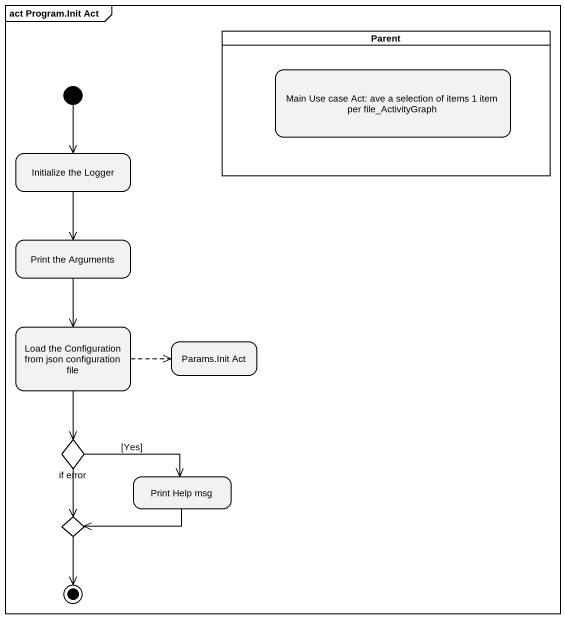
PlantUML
@startuml
mainframe act Program.Init Act
hide empty description
state Parent <<partition>> {
  state "Main Use case Act: ave a selection of items 1 item per file_ActivityGraph" as Main_Use_case_Act_ave_a
}
state "Initialize the Logger" as Initialize_the_Logger
state "Print the Arguments" as Print_the_Arguments
state "Load the Configuration from json configuration file" as Load_the_Configuration_from
state "Params.Init Act" as Params_Init_Act
state "if error" as if_error <<choice>>
state "Print Help msg" as Print_Help_msg
state choice1 <<choice>>
[*] --> Initialize_the_Logger
Initialize_the_Logger --> Print_the_Arguments
Print_the_Arguments --> Load_the_Configuration_from
Load_the_Configuration_from -right[dashed]-> Params_Init_Act
Load_the_Configuration_from --> if_error
if_error -right-> Print_Help_msg : [Yes]
if_error --> choice1
Print_Help_msg -left-> choice1
choice1 --> [*]
@enduml
